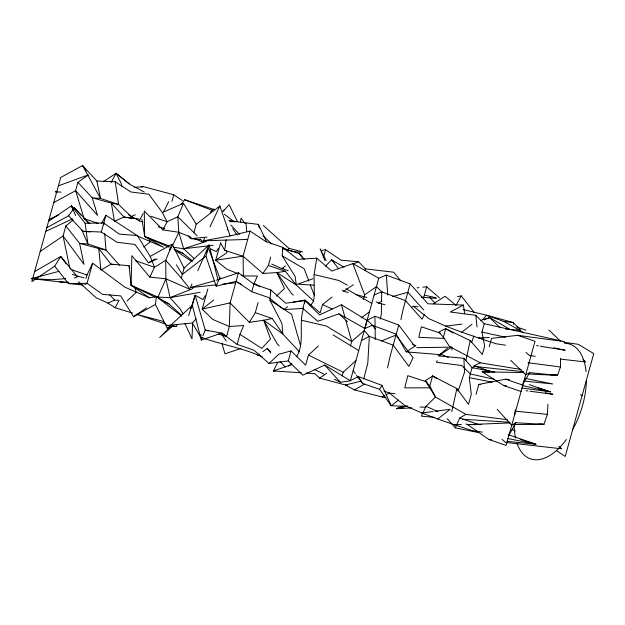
<?xml version="1.0" encoding="UTF-8"?>
<svg xmlns="http://www.w3.org/2000/svg" width="625" height="625" viewBox="0 0 625 625"><rect width="100%" height="100%" fill="white"/><g stroke="black" fill="none" stroke-linecap="round" stroke-linejoin="round"><path stroke-width="0.94" d="M528.516 374.008L557.461 375.375L560.492 367L560.586 358.469M381.516 303.109L381.344 314.383L380.219 319.055M381.547 301.227L381.688 291.828L405.508 300.664L421.992 319.18L424.445 314.516M181.547 315.266L168.93 303.938L156.469 296.641L149.375 297.797L131.109 285.359L131.852 255.687L149.828 277.117L165.883 278.82L190.484 289.586L193.055 288.414M192.609 322.648L192 338.875L184.953 323.516M296.602 356.719C305.328 342.305 298.094 323.773 303.633 308.102M310.938 305.047L313.578 301.031L296.367 285.109L295.062 276.32L282.234 255.93L282.641 247.336L265.711 241.484L250.031 231.055L230.133 235.93L203.367 240.797L204.609 238.18M514.891 424.484L543.867 424.406L547.359 414.367L547.922 404.141M408.492 351.695L413.047 357.727L408.898 366.391L393.172 345.172L369.344 336.336L367.789 363.266L363.773 378.836M299.484 351.867L282.812 334L281.969 323.531L269.945 300.234L270.82 289.969L253.883 284.109L238.469 272.758L216.125 280.305M169.836 250.766L170.227 247.031L171.836 248.109M262.312 356.914C242.633 347.75 220.969 344.664 200.648 337.117L201.016 334.211M243.187 256.352L224.727 250.305L226.062 239.664M227.281 229.984L227.523 228.055M313.578 301.031L314.305 295.461L314.109 274.547L316.758 258.18L297.875 259.352L282.641 247.336M173.664 325.82L167.367 328.391L155.43 304.453L156.469 296.641L181.789 316.164M240.445 222.562L241.07 218.148L245.117 223.531M304.477 303.43L304.984 300.633L285.711 303.211L270.82 289.969M449.5 346.469L443.367 337.133L445.688 328.758L470.203 340.586L465.93 360.523M400.891 319.609L403.195 309.039L410.156 283.914L386.328 275.078L378.773 278.234L364.844 328.477L338.93 313.844L317.812 321.289L302.82 308.422L283.938 309.594L268.711 297.586L251.766 291.727L236.102 281.297L216.188 286.18L205.938 256.195L208.273 247.828L219.711 277.867L216.188 286.18M387.484 367.93L390.391 355.219L398.742 325.07L374.914 316.234L367.062 320.461L350.344 380.758L340.414 382.281L334.328 379.281M133.242 218.68L118.625 204.461L100.516 198.461L96.859 181.031L82.594 165.547L60.727 177.453L31.844 281.609L54.688 266.148L60.789 256.477L76.805 276.031M73.18 219.875L65.844 225.953L63.062 236L69.844 268.211M58.406 185.828L88.492 174.859L77.945 182.297L75.641 190.672L84.062 218.594L88.938 223.336M65.844 225.953L79.578 243.367L98.742 248.563L100.914 270.148L110.953 264.133L129.047 265.734L131.109 285.359L158.023 297.102L170.062 297.633L190.484 289.586L181.305 278.148L184.078 268.094L209.063 244.984L217.969 279.789M197.148 235.867L193.938 232.617L196.242 224.242L219.883 205.953L230.133 235.93M218.219 334.023L226.57 336.555L229.359 326.508L230.109 302.906L238.469 272.758M251.766 291.727L254.094 283.359L257.414 276L243.383 275.945L243.07 256.172L250.031 231.055M434.773 417.422L421.438 416.164L426.031 406.313L435.477 397.023L429.805 386.016L432.594 375.961L456.883 388.609L468.508 404.305L471.297 394.258L469.305 377.625L472.078 367.57L463.883 358.305L438.156 355.867L451.719 347.148L451.953 350M470.203 340.586L482.336 354.445L484.656 346.07L481.93 332.086L484.242 323.711L475.805 315.305L450.32 312.008L463.383 305.07L464.719 313.859M85.969 278.656L86.984 275.008L92.656 263.188L124.797 287.148L149.375 297.797M407.523 406.469L391.211 405.75L382.023 385.367L358.195 376.531L350.344 380.758L324.727 365.062L302.867 375.195L288.258 360.93L268.992 363.5L254.102 350.266L237.156 344.406L239.953 334.352L243.688 325.508L229.359 326.508L212.758 319.438L202.148 309.125L207.875 288.922M213.789 299.93L202.148 309.125L230.109 302.906L249.352 322.336L255.297 312.648L258.086 302.594M220.766 242.438L215.703 260.242L243.07 256.172L262.906 273.453L268.391 265.438L270.711 257.062M288.258 360.93L291.047 350.906L305.656 365.148L308.453 355.102L318.5 345.898M302.82 308.422L305.141 300.078L293.25 302.031M364.906 270.727L365.43 268.867L358.555 261.766L341.227 260.227L325.57 249.75L321.875 250.328M342.188 375.883L343.203 372.234L355.93 360.656M350.445 345.992L351.719 341.43L345.922 320.75M363.336 299.523L364.625 294.867L352.859 263.602L331.758 271.047L316.758 258.18M423.57 297.93L426.672 286.758L422.844 287.195M451.766 411.602L456.883 388.609L457.375 390.258M476.008 394.484L478.797 384.43L505.57 379.188L509.414 379.578M489.258 346.711L491.578 338.336L517.734 335.328L564.391 341.625L484.242 323.711M141.914 219.344L144.672 236.469L163.391 247.234L138.82 236.586L105.945 215.281L101.273 232.023L117 242.25L134.953 244.469L148.43 262.797L157.227 258.945M92.656 263.188L87.062 283.289L84.906 284.609M171.945 201.281L173.766 194.766L143.109 186.594L134.648 187.398M226.57 336.555L221.75 333.055L201.234 340.078L192.328 305.273L195.133 295.227L203.031 299.578L205.172 295.648M323.758 256.266L325.57 249.75M332.062 297.016L322.469 304.539L320.141 312.914L305.141 300.078M188.633 315.664L195.133 295.227L205.234 330.078L202.898 335.914M206.766 252.43L207.375 250.586M458.172 391.016L464.516 372.188L463.883 358.305M471.688 342.32L473.898 335.992M184.078 268.094L172.156 244.156L165.742 260.297L165.883 278.82L170.062 297.633L180.234 309.148L183.203 313.93M201.234 340.078L202.234 337.578M196.242 224.242L183.484 203.312L177.82 216.734L178.797 232.266L183.625 248.75L194.258 258.594M288.141 249.945L288.844 248.297L263.359 225.57M158.023 297.102L165.883 278.82M216.414 284.852L190.383 287.602L191.945 284.055M197.781 270.734L209.063 244.984M478.109 432.492L455.359 427.867L459.695 418L465.93 414.367L507.305 419.695M172.312 246.148L178.797 232.266L191.188 237.32M149.828 277.117L154.484 267.273L165.742 260.297L181.305 278.148M209.977 226.859L219.883 205.953M473.023 368.227L474.18 365.773L480.227 362.836L521.227 369.492M163.703 211.773L168.648 201.648M277.859 362.055L273.453 370.961L301.336 372.773M437.219 360.617L436.391 362.25L461.875 365.547L470.312 373.961L493.883 379.227M439.695 355.711L440.516 354.078L447.43 348.227M128.609 214.734L139.281 220.93L143.07 213.508M107.891 303.047L115.211 307.742L119 300.32L114.641 300.094L107.891 303.047L96.148 297.773L78.461 281.766M168.703 247.086L144.672 236.469L144.25 210.977L162.922 229.906L167.109 221.742L177.82 216.734L193.938 232.617M111.102 182.531L116.078 173.25L130.727 184.852L144.289 192.062M101.461 223.609L105.945 215.281M508.914 435.359L515.766 422.711L543.867 424.406L540.977 424.031M456.211 305.07L461.258 295.891L474.289 312.555M523.398 383.125L529.648 372.664L557.461 375.375L553.648 374.758M218.242 248.438L216.328 251.617L210.695 248.961M398.5 400.109L391.211 405.75L379.586 389.312L382.023 385.367M46.789 227.703L68.656 215.789L74.289 207.797L89.875 223.781M181.234 204.445L184.562 199.719L214.109 209.555M165.68 324.062L136.133 314.203L163 321.32L166.766 325.438L176.133 326.469L177.359 324.969M190.812 308.469L192.641 306.219M222.773 211.766L229.164 204.672L237.57 221.805L258.367 224.398L266.703 242.023M166.766 325.438L192.398 323.008L196.141 318.859M482.805 319.453L486.633 315.219L513.109 322.508L520.625 330.047M325.539 266.141L331.562 259.828L344 267.117M288.75 366.266L291.43 363.461M223.062 210.867L224.422 209.492M169.82 327.258L159.648 337.57L172.633 326.055M268.992 363.5L278.766 354.266L291.047 350.906M276.312 296.18L284.516 288.469L276.93 272.602L262.906 273.453M127.062 300.961L136.203 292.375L134.719 286.859M167.367 328.391L192.328 305.273M210.18 212.273L213.82 209.047M283.938 309.594L287.523 306.688M143.727 247.055L150.227 241.812L148.891 238.219M411.805 307.125L413.383 306.25L428.891 318.641L445.773 326.164L461.859 332.219L472.031 324.219M386.156 394.812L389.305 393.055L404.812 405.453L421.703 412.977L437.789 419.023L450.133 409.312L434.969 411.266M205.938 256.195L182.312 274.484L176.422 264.828M361.266 317.805L369.492 311.734M285.477 265.906L281.812 268.586L271.734 264.07M257.734 355.398L259.203 354.328M262.867 351.648L267.266 348.43L270.625 351.867M364.625 294.867L376.461 286.609L382.562 292.562M342.305 290.031L343.672 291.305L353.297 284.703M306.141 373.086L314.797 373.648L319.602 378.117L326.82 373.164M48.562 221.312L71.414 205.852L85.148 223.266L87.891 244L106 249.992L119.508 265.172M40.203 251.461L63.062 236L83.984 264.297L79.578 243.367L87.891 244L81.758 229.805M54.688 266.148L68.43 283.562L87.062 283.289L102.539 294.391L120.695 295.883L133.484 316.703L146.578 307.844M103.328 181.75L116.078 173.25L129.094 183.961M433.375 303.766L445.109 296.273L455.906 305.266M367.172 320.109L372.391 325.328L396.219 334.164L406.164 351.844L415.898 345.609L412.406 344.242M515.766 422.711L511.703 425.312L497.211 409.336M435.477 397.023L425.258 380.664L432.672 376.039M376.094 301.773L378.547 303.125L381.828 301.172M319.602 378.117L345.477 384.992L354.477 389.938L364.297 384.086M34.625 271.562L60.789 256.477L66.234 263.938M148.43 262.797L155.164 258.961M354.477 389.938L382.227 397.016L384.586 395.695M135.602 260.742L154.484 267.273L150.203 256.406L172.156 244.156M133.484 316.703L155.43 304.453M53.758 202.578L75.641 190.672L97.539 215.414L92.219 197.781L77.945 182.297M361.5 340.555L369.344 336.336M529.648 372.664L525.719 374.75L510.773 360.445M445.586 328.648L438.75 332.031L443.367 337.133M45.781 231.367L72.539 218.859M367.062 320.461L341.445 304.766L319.594 314.898L304.984 300.633M49.109 219.328L58.664 214.953M72.555 208.594L74.289 207.797L80.805 214.992M131.961 216.242L135.336 214.758M96.859 181.031L115.219 181.781L130.938 192L148.883 194.227L162.367 212.547L183.484 203.312M402.648 406.031L396.445 408.68L411.836 407.883M484.234 319.867L489.617 317.57L510.164 329.5L519.664 330.18L523.547 332.898M374.133 294.984L381.688 291.828M364.844 328.477L372.391 325.328L375.266 328.977M353.273 263.898L358.555 261.766M381.625 340.875L395.961 335.117L407.352 350.188M313.086 278.695L297.531 284.148L313.875 285.211M291.758 364.539L273.453 370.961L275.352 370.594M206.297 241.445L183.625 248.75L173.711 247.281M240.977 348.445L224.977 353.836L221.867 343.055M74.219 277.922L78.641 276.445L84 277.789M480.555 320.477L489.617 317.57L500.102 327.766M141.336 187.148L143.109 186.594M190.383 287.602L214.289 280.828M392.5 296.594L407.836 292.289L423.766 310.055M33.125 278.859L31.25 278.648L58.93 271.336M361.133 381.148L345.477 384.992L347.352 385.203M407.719 405.945L396.445 408.68L398.352 408.437M239.953 334.352L261.828 348.414L270.492 339.031L263.711 320.258L272.234 318.5L282.812 334L263.711 320.258L249.352 322.336M457.523 296.625L461.258 295.891M170.062 297.633L200.211 292.281M276.93 272.602L285.328 271.289L296.367 285.109L276.93 272.602L291.211 293.164L293.344 295.148M283.719 268.328L281.812 268.586L288.211 270.703M461.891 324.086L445.773 326.164L447.648 326.375M433.07 411.508L421.703 412.977L423.57 413.18M401.211 408.078L403.117 407.836M183.625 248.75L213.047 245.344M417.094 287.836L419.008 287.625M222.203 284.242L235.695 282.812M188.328 235.875L190.844 238.625L206.977 237.102M65.766 278.594L51.688 279.711L31.25 278.648M489.313 337.445L478.797 338.07L461.859 332.219M461.414 424.484L454.719 424.883L437.789 419.023M509.984 422.938L467.57 424.609L465.836 423.906M203.367 240.797L247.727 239.43M85.148 223.266L103.789 222.992L119.266 234.094L137.414 235.586L150.203 256.406M416.805 347.664L451.719 347.148M430.789 387.812L404.766 387.883L407.797 375.664L426.953 382.023M481.094 424.57L467.57 424.609L488.852 439.484L506.125 445.414L535.008 341.25L517.734 335.328M229.578 221.68L237.57 221.734L228.898 220.414M521.078 391.5L503.797 385.57L482.211 371.812L523.836 372.562M463.383 305.07L427.992 303.812L410.156 283.914M68.656 215.789L82.93 231.281L101.273 232.023M444.484 338.422L418.781 337.32L421.352 326.781L440.5 333.195M420 407.016L425.758 407.266M482.211 371.812L489.93 372.18M34.992 279.062L59.336 281.828L68.102 282.266M61.164 192.141L55.328 191.836L57.195 192.047M421.242 297.156L436.383 298.383M462.492 419.25L509.961 422.258M538.055 424.031L543.867 424.406M406.164 351.844L441.055 354.727M68.43 283.562L83.266 284.969M82.93 231.281L90.344 232M515.531 411.18L547.359 414.367M523.828 381.031L552.656 383.945L525.164 378.359M488.852 439.484L491.734 439.781M507.109 441.328L535.938 444.242L508.383 434.758M474.266 366.391L523.602 371.719M550.688 374.648L557.461 375.375M190.844 238.625L200.211 239.656M413.383 306.25L418.062 306.773M59.336 281.828L68.695 282.875M482.547 338.492L478.797 338.07L496.203 343.773L505.492 345.203M389.305 393.055L394.922 393.688M382.227 397.016L385.969 397.438M456.594 425.094L454.719 424.883L472.133 430.586L482.344 432.156M300.883 252.359L293.391 251.516L282.984 248.891M463.055 309.547L486.633 315.219L503.75 321.445L513.109 322.508L513.656 324.297M505.484 328.977L510.164 329.5M78.992 284.055L80.859 284.273M535.234 356.25L529.617 355.617L526.055 352.484M560.508 359.117L585.781 361.984L582.93 359.484M511.922 429.805L513.797 430.016L515.305 431.078M365.43 268.867L393.586 272.195L400.852 280.914M139.086 218.984L124.016 217.039L114.469 221.258L111.344 203.125L92.219 197.781L100.516 198.461L82.594 165.547L86.039 170.977M527.984 362.719L560.492 367M478.797 384.43L480.727 384.688M525.992 390.695L527.914 390.953M529.844 391.211L552.961 394.281L545.352 392.766M503.797 385.57L506.656 385.961M521.891 388.016L550.461 391.867L529.32 384.641M563.781 342.234L578.164 344.281L593.75 353.602L565.227 456.445L556.336 450.562M172.797 325.977L176.133 326.469M162.922 229.906L178.797 232.266M536.5 345.617L538.406 345.922M540.32 346.234L565.164 350.258L553.82 347.781M132.32 218.516L124.016 217.039L111.344 203.125L118.625 204.461L115.219 181.781M113.711 264.664L110.953 264.133L98.742 248.563L106 249.992L104.656 233.602M469.305 377.625L492.117 382.164M472.078 367.57L494.828 372.195M507.5 438.461L535.938 444.242L520.234 439.406M481.93 332.086L505.578 337.25M424.344 295.133L435.961 297.734M523.117 385.758L550.461 391.867L538.477 388.086M301.445 320.234L326.383 326.062L351.719 341.43L364.289 330.508L369.211 336.234M314.109 274.547L339.016 280.531L347.273 285.156M378.547 303.125L385.023 304.773M288.844 248.297L302.516 251.844M164.836 228.617L158.391 226.828M343.672 291.305L348.297 292.539M355.688 294.5L366.781 297.445M219.711 277.867L221.57 278.43M208.016 330.922L205.234 330.078L221.75 333.055L237.156 344.406M139.281 220.93L142.922 222.055M115.211 307.742L132.492 313.078M282.789 248.023L299.328 253.625L304.359 259.273M150.906 216.227L167.109 221.742L162.367 212.547M474.18 365.773L492.562 372.062M505.57 379.188L522.844 385.117M72.398 274.297L78.641 276.445M459.695 418L478.07 424.328M268.391 265.438L285.328 271.289M84.062 218.594L98.336 223.523M255.297 312.648L272.234 318.5M70.93 269.461L86.984 275.008M356.445 375.188L362.508 383.398L379.586 389.312M516.812 327.008L525.992 330.203M184.562 199.719L212.445 210.438M144.672 236.469L169.188 245.961M383.953 391.016L390.062 393.406M193.844 238.398L203.578 242.375L200.359 239.117M237.242 273.422L226.727 269.086L215.703 260.242L226.875 252.742L226.406 250.867M241.625 275.227L243.383 275.945M440.516 354.078L448.352 357.344M174.047 249.445L182.945 253.383L192.672 261.016M426.031 406.313L438.141 411.695M322.469 304.539L332.109 308.953M131.109 285.359L155.172 297.18M164.633 301.828L168.93 303.938M308.453 355.102L343.203 372.234M314.344 369.43L323.906 374.141M174.461 249.148L182.945 253.383M450.344 346.914L480.227 362.836M503.75 321.445L519.664 330.18M445.688 328.758L453.141 332.953M352.859 263.602L378.773 278.234M345.914 288.727L371.812 303.359M465.93 414.367L436.312 397.5M254.094 283.359L259.859 286.68M282.234 255.93L304.211 268.727L308.922 281.203M237.758 282.305L241.055 284.32M333.102 334.922L358.711 350.609M432.594 375.961L436.672 378.539M269.945 300.234L291.578 314.258L300.469 345.336M580.477 394.578L582.086 395.648M175.055 250.266L191.977 261.594M173.766 194.766L182.375 200.539M334.469 262L331.562 259.828L338.594 268.695M224.422 214.25L233.57 221.352M426.672 286.758L439.5 297.867M558.852 446.297L561.711 448.797L505.547 442.43L501.977 439.297M263.172 235.938L271.75 243.914M338.93 313.844L347.422 321.719M548.859 330.023L560.406 341.023M280.023 361.492L285.398 366.992M429.836 297.633L435.07 303.117M230.898 225.086L239.477 234.32M279.172 345.867L277.188 343.727L263.711 320.258M109.359 294.398L114.641 300.094M324.727 365.062L340.414 382.281M447.164 418.594L455.359 427.867M425.258 380.664L429.805 386.016M267.266 348.43L270.797 352.969M299.328 253.625L303.367 258.945M398.742 325.07L414.695 346.172M353.141 370.703L355.344 373.695M232.68 228.633L237.102 235.023M221.875 334.617L226.297 341.008M358.195 376.531L362.508 383.398M220.844 243.664L224.727 250.305M192.398 323.008L200.648 337.117M326.18 260.508L320.156 248.805L324.867 260.594M116.078 173.25L121.367 183.773L121.82 186.25M72.672 208.391L71.414 205.852L75.633 215.609M310.266 284.766L314.305 295.461M258.367 224.398L259.398 228M341.445 304.766L345.133 317.93M129.047 265.734L129.789 268.492M475.805 315.305L477.055 326.961M103.789 222.992L103.945 224.922M386.328 275.078L387.781 295.016M246.047 223.133L246.641 231.719M374.914 316.234L375.297 339.516M564.555 343.297A60.633 31.977 -70.9 0 1 586.062 371.578M586.406 380.383A60.633 31.977 -70.9 0 1 572.438 430.062M566.375 439.523A60.633 31.977 -70.9 0 1 517.148 443.687M515.547 438.047A60.633 31.977 -70.9 0 1 514.172 424.719M514.625 415.453A60.633 31.977 -70.9 0 1 515.359 409.828M522.078 385.742A60.633 31.977 -70.9 0 1 523.531 382.305"/></g></svg>
